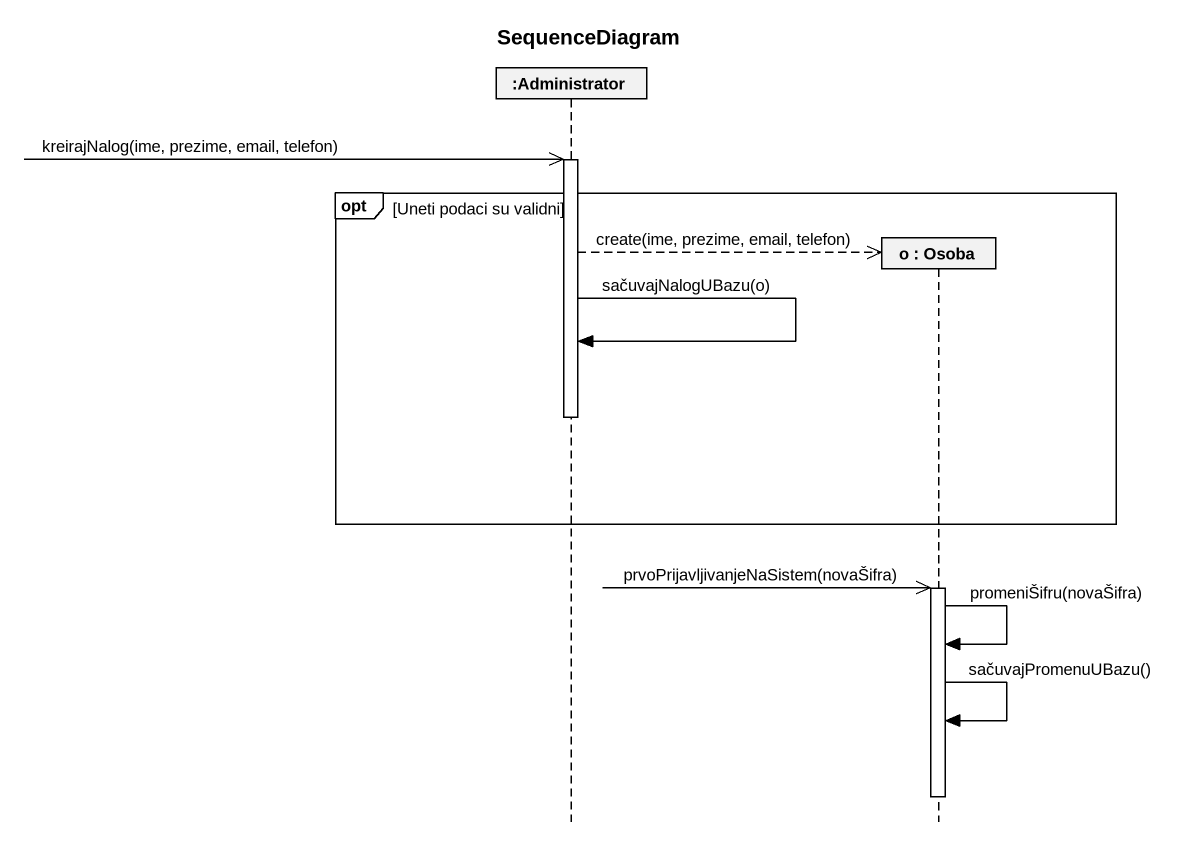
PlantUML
@startuml
title SequenceDiagram
hide footbox
participant ":Administrator" as Administrator
participant "o : Osoba" as o_

Administrator ->> Administrator : kreirajNalog(ime, prezime, email, telefon)
activate Administrator
opt Uneti podaci su validni
  Administrator -->> o_ ** : create(ime, prezime, email, telefon)
  Administrator -> Administrator : sačuvajNalogUBazu(o)
  deactivate Administrator
end
o_ ->> o_ : prvoPrijavljivanjeNaSistem(novaŠifra)
activate o_
o_ -> o_ : promeniŠifru(novaŠifra)
o_ -> o_ : sačuvajPromenuUBazu()
deactivate o_
@enduml
